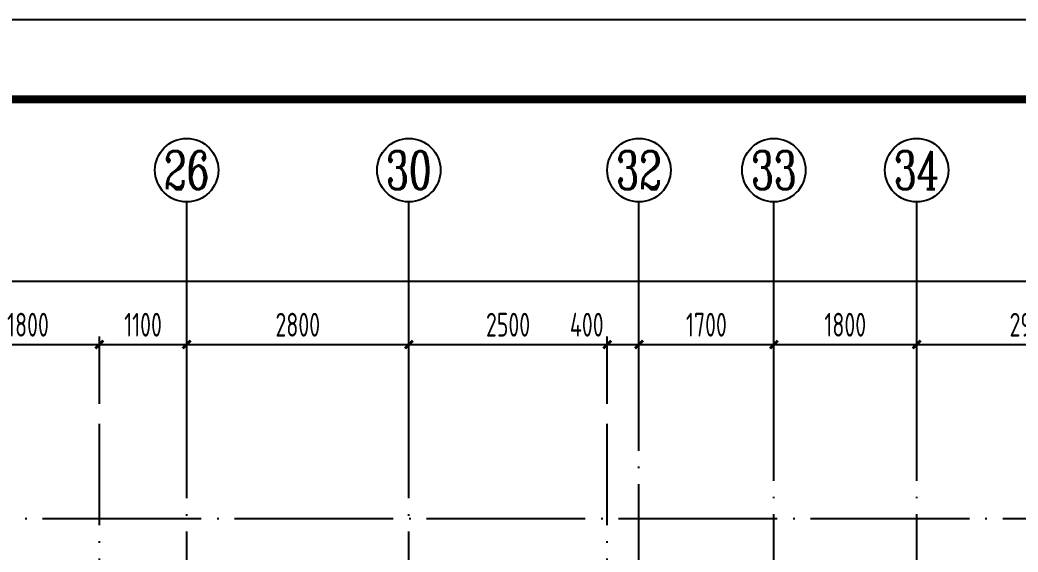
# Model space of a CAD drawing. Extents: x -1712635 to -854203, y -534641 to -21985.
# Drawn here: x -1324721 to -1312142, y -67706 to -60993 of the extents above; entities that cross this region are included whole.
import ezdxf
from ezdxf.enums import TextEntityAlignment as Align

# ---------------------------------------------------------------- set-up
doc = ezdxf.new("R2010")
doc.units = 0
doc.header["$LTSCALE"] = 1000
doc.linetypes.add('DOTE', pattern=[2.42, 2, -0.2, 0.02, -0.2])
doc.layers.get('0').update_dxf_attribs({"linetype": 'CONTINUOUS'})
doc.layers.get('Defpoints').update_dxf_attribs({"linetype": 'CONTINUOUS'})
for name, color, linetype in [('-TK', 7, 'CONTINUOUS'), ('A-AXIS', 1, 'CONTINUOUS'), ('A-DOTE', 10, 'DOTE'), ('AXIS_NUM', 7, 'CONTINUOUS'), ('S-Y一般标注', 3, 'CONTINUOUS')]:
    doc.layers.add(name, color=color, linetype=linetype)
doc.styles.add('TSSD_Axis', font='complex.shx', dxfattribs={"width": 0.7, "bigfont": 'hztxt.shx'})
doc.styles.add('TSSD_DIMENSION', font='Tssdeng.shx', dxfattribs={"width": 0.7, "bigfont": 'tssdchn.shx'})
doc.dimstyles.new('TSSD_100_100', dxfattribs={"dimtxt": 300, "dimasz": 100, "dimexe": 100, "dimexo": 250, "dimgap": 100, "dimtad": 1, "dimdec": 0, "dimzin": 0, "dimdsep": 46, "dimtxsty": 'TSSD_DIMENSION', "dimblk": 'ARCHTICK', "dimcen": 0, "dimdle": 100, "dimclrt": 7, "dimadec": 0, "dimazin": 0, "dimtfac": 1, "dimtdec": 0, "dimtix": 1, "dimtmove": 2, "dimatfit": 3, "dimldrblk": 'ARCHTICK', "dimfxl": 0, "dimtolj": 1, "dimtzin": 0, "dimarcsym": 0})

# ---------------------------------------------------------------- blocks, each defined once
blk = doc.blocks.new('A1')
blk.add_lwpolyline([(0, 59400), (0, 0), (84100, 0), (84100, 59400)], close=True)
at = {"const_width": 100}
blk.add_lwpolyline([(2500, 58400), (2500, 1000), (83100, 1000), (83100, 58400)], close=True, dxfattribs=at)
blk = doc.blocks.new('ts_axno')
at = {"color": 0, "linetype": 'ByBlock', "lineweight": -2}
blk.add_circle((0, 0), 0.5, dxfattribs=at)
at = {"color": 0, "linetype": 'ByBlock', "lineweight": -2, "style": 'TSSD_Axis', "width": 0.7}
blk.add_attdef('A', text='', height=0.6, dxfattribs=at).set_placement((0, 0), align=Align.MIDDLE_CENTER)
blk = doc.blocks.new('_ArchTick')
at = {"color": 0, "const_width": 0.35}
blk.add_lwpolyline([(-0.5, -0.5), (0.5, 0.5)], dxfattribs=at)
blk = doc.blocks.new('*D801')
at = {"layer": 'Defpoints', "color": 0}
for p in [(-1326634, -67158), (-1327734, -68158), (-1326634, -68158)]:
    blk.add_point(p, dxfattribs=at)
at = {"layer": 'S-Y一般标注', "color": 0, "lineweight": -2}
for p, q in [((-1327834, -67158), (-1326534, -67158)), ((-1327734, -67908), (-1327734, -67058)), ((-1326634, -67908), (-1326634, -67058))]:
    blk.add_line(p, q, dxfattribs=at)
at = {"layer": 'S-Y一般标注', "color": 0, "lineweight": -2, "xscale": 100, "yscale": 100, "zscale": 100, "rotation": 180}
blk.add_blockref('_ArchTick', (-1327734, -67158), dxfattribs=at)
at = {"layer": 'S-Y一般标注', "color": 0, "lineweight": -2, "xscale": 100, "yscale": 100, "zscale": 100}
blk.add_blockref('_ArchTick', (-1326634, -67158), dxfattribs=at)
at = {"layer": 'S-Y一般标注', "color": 7, "insert": (-1327184, -66908), "char_height": 300, "attachment_point": 5, "style": 'TSSD_DIMENSION'}
blk.add_mtext('\\A1;1100', dxfattribs=at)
blk = doc.blocks.new('*D802')
at = {"layer": 'Defpoints', "color": 0}
for p in [(-1323834, -67158), (-1326634, -68158), (-1323834, -68158)]:
    blk.add_point(p, dxfattribs=at)
at = {"layer": 'S-Y一般标注', "color": 0, "lineweight": -2}
for p, q in [((-1326734, -67158), (-1323734, -67158)), ((-1326634, -67908), (-1326634, -67058)), ((-1323834, -67908), (-1323834, -67058))]:
    blk.add_line(p, q, dxfattribs=at)
at = {"layer": 'S-Y一般标注', "color": 0, "lineweight": -2, "xscale": 100, "yscale": 100, "zscale": 100, "rotation": 180}
blk.add_blockref('_ArchTick', (-1326634, -67158), dxfattribs=at)
at = {"layer": 'S-Y一般标注', "color": 0, "lineweight": -2, "xscale": 100, "yscale": 100, "zscale": 100}
blk.add_blockref('_ArchTick', (-1323834, -67158), dxfattribs=at)
at = {"layer": 'S-Y一般标注', "color": 7, "insert": (-1325234, -66908), "char_height": 300, "attachment_point": 5, "style": 'TSSD_DIMENSION'}
blk.add_mtext('\\A1;2800', dxfattribs=at)
blk = doc.blocks.new('*D803')
at = {"layer": 'Defpoints', "color": 0}
for p in [(-1320934, -67158), (-1321334, -68158), (-1320934, -68158)]:
    blk.add_point(p, dxfattribs=at)
at = {"layer": 'S-Y一般标注', "color": 0, "lineweight": -2}
for p, q in [((-1321434, -67158), (-1320834, -67158)), ((-1321334, -67908), (-1321334, -67058)), ((-1320934, -67908), (-1320934, -67058))]:
    blk.add_line(p, q, dxfattribs=at)
at = {"layer": 'S-Y一般标注', "color": 0, "lineweight": -2, "xscale": 100, "yscale": 100, "zscale": 100, "rotation": 180}
blk.add_blockref('_ArchTick', (-1321334, -67158), dxfattribs=at)
at = {"layer": 'S-Y一般标注', "color": 0, "lineweight": -2, "xscale": 100, "yscale": 100, "zscale": 100}
blk.add_blockref('_ArchTick', (-1320934, -67158), dxfattribs=at)
at = {"layer": 'S-Y一般标注', "color": 7, "insert": (-1321592, -66908), "char_height": 300, "attachment_point": 5, "style": 'TSSD_DIMENSION'}
blk.add_mtext('\\A1;400', dxfattribs=at)
blk = doc.blocks.new('*D804')
at = {"layer": 'Defpoints', "color": 0}
for p in [(-1319234, -67158), (-1320934, -68158), (-1319234, -68158)]:
    blk.add_point(p, dxfattribs=at)
at = {"layer": 'S-Y一般标注', "color": 0, "lineweight": -2}
for p, q in [((-1321034, -67158), (-1319134, -67158)), ((-1320934, -67908), (-1320934, -67058)), ((-1319234, -67908), (-1319234, -67058))]:
    blk.add_line(p, q, dxfattribs=at)
at = {"layer": 'S-Y一般标注', "color": 0, "lineweight": -2, "xscale": 100, "yscale": 100, "zscale": 100, "rotation": 180}
blk.add_blockref('_ArchTick', (-1320934, -67158), dxfattribs=at)
at = {"layer": 'S-Y一般标注', "color": 0, "lineweight": -2, "xscale": 100, "yscale": 100, "zscale": 100}
blk.add_blockref('_ArchTick', (-1319234, -67158), dxfattribs=at)
at = {"layer": 'S-Y一般标注', "color": 7, "insert": (-1320084, -66908), "char_height": 300, "attachment_point": 5, "style": 'TSSD_DIMENSION'}
blk.add_mtext('\\A1;1700', dxfattribs=at)
blk = doc.blocks.new('*D805')
at = {"layer": 'Defpoints', "color": 0}
for p in [(-1317434, -67158), (-1319234, -68158), (-1317434, -68158)]:
    blk.add_point(p, dxfattribs=at)
at = {"layer": 'S-Y一般标注', "color": 0, "lineweight": -2}
for p, q in [((-1319334, -67158), (-1317334, -67158)), ((-1319234, -67908), (-1319234, -67058)), ((-1317434, -67908), (-1317434, -67058))]:
    blk.add_line(p, q, dxfattribs=at)
at = {"layer": 'S-Y一般标注', "color": 0, "lineweight": -2, "xscale": 100, "yscale": 100, "zscale": 100, "rotation": 180}
blk.add_blockref('_ArchTick', (-1319234, -67158), dxfattribs=at)
at = {"layer": 'S-Y一般标注', "color": 0, "lineweight": -2, "xscale": 100, "yscale": 100, "zscale": 100}
blk.add_blockref('_ArchTick', (-1317434, -67158), dxfattribs=at)
at = {"layer": 'S-Y一般标注', "color": 7, "insert": (-1318334, -66908), "char_height": 300, "attachment_point": 5, "style": 'TSSD_DIMENSION'}
blk.add_mtext('\\A1;1800', dxfattribs=at)
blk = doc.blocks.new('*D806')
at = {"layer": 'Defpoints', "color": 0}
for p in [(-1314534, -67158), (-1317434, -68158), (-1314534, -68158)]:
    blk.add_point(p, dxfattribs=at)
at = {"layer": 'S-Y一般标注', "color": 0, "lineweight": -2}
for p, q in [((-1317534, -67158), (-1314434, -67158)), ((-1317434, -67908), (-1317434, -67058)), ((-1314534, -67908), (-1314534, -67058))]:
    blk.add_line(p, q, dxfattribs=at)
at = {"layer": 'S-Y一般标注', "color": 0, "lineweight": -2, "xscale": 100, "yscale": 100, "zscale": 100, "rotation": 180}
blk.add_blockref('_ArchTick', (-1317434, -67158), dxfattribs=at)
at = {"layer": 'S-Y一般标注', "color": 0, "lineweight": -2, "xscale": 100, "yscale": 100, "zscale": 100}
blk.add_blockref('_ArchTick', (-1314534, -67158), dxfattribs=at)
at = {"layer": 'S-Y一般标注', "color": 7, "insert": (-1315984, -66908), "char_height": 300, "attachment_point": 5, "style": 'TSSD_DIMENSION'}
blk.add_mtext('\\A1;2900', dxfattribs=at)
blk = doc.blocks.new('*D808')
at = {"layer": 'Defpoints', "color": 0}
for p in [(-1312734, -66358), (-1362734, -68158), (-1312734, -68158)]:
    blk.add_point(p, dxfattribs=at)
at = {"layer": 'S-Y一般标注', "color": 0, "lineweight": -2}
for p, q in [((-1362734, -67908), (-1362734, -66258)), ((-1312734, -67908), (-1312734, -66258)), ((-1362834, -66358), (-1312634, -66358))]:
    blk.add_line(p, q, dxfattribs=at)
at = {"layer": 'S-Y一般标注', "color": 0, "lineweight": -2, "xscale": 100, "yscale": 100, "zscale": 100, "rotation": 180}
blk.add_blockref('_ArchTick', (-1362734, -66358), dxfattribs=at)
at = {"layer": 'S-Y一般标注', "color": 0, "lineweight": -2, "xscale": 100, "yscale": 100, "zscale": 100}
blk.add_blockref('_ArchTick', (-1312734, -66358), dxfattribs=at)
at = {"layer": 'S-Y一般标注', "color": 7, "insert": (-1337734, -66108), "char_height": 300, "attachment_point": 5, "style": 'TSSD_DIMENSION'}
blk.add_mtext('\\A1;50000', dxfattribs=at)
blk = doc.blocks.new('*D823')
at = {"layer": 'Defpoints', "color": 0}
for p in [(-1327734, -67158), (-1329534, -68158), (-1327734, -68158)]:
    blk.add_point(p, dxfattribs=at)
at = {"layer": 'S-Y一般标注', "color": 0, "lineweight": -2}
for p, q in [((-1329634, -67158), (-1327634, -67158)), ((-1329534, -67908), (-1329534, -67058)), ((-1327734, -67908), (-1327734, -67058))]:
    blk.add_line(p, q, dxfattribs=at)
at = {"layer": 'S-Y一般标注', "color": 0, "lineweight": -2, "xscale": 100, "yscale": 100, "zscale": 100, "rotation": 180}
blk.add_blockref('_ArchTick', (-1329534, -67158), dxfattribs=at)
at = {"layer": 'S-Y一般标注', "color": 0, "lineweight": -2, "xscale": 100, "yscale": 100, "zscale": 100}
blk.add_blockref('_ArchTick', (-1327734, -67158), dxfattribs=at)
at = {"layer": 'S-Y一般标注', "color": 7, "insert": (-1328634, -66908), "char_height": 300, "attachment_point": 5, "style": 'TSSD_DIMENSION'}
blk.add_mtext('\\A1;1800', dxfattribs=at)
blk = doc.blocks.new('*D824')
at = {"layer": 'Defpoints', "color": 0}
for p in [(-1321334, -67158), (-1323834, -68158), (-1321334, -68158)]:
    blk.add_point(p, dxfattribs=at)
at = {"layer": 'S-Y一般标注', "color": 0, "lineweight": -2}
for p, q in [((-1323934, -67158), (-1321234, -67158)), ((-1323834, -67908), (-1323834, -67058)), ((-1321334, -67908), (-1321334, -67058))]:
    blk.add_line(p, q, dxfattribs=at)
at = {"layer": 'S-Y一般标注', "color": 0, "lineweight": -2, "xscale": 100, "yscale": 100, "zscale": 100, "rotation": 180}
blk.add_blockref('_ArchTick', (-1323834, -67158), dxfattribs=at)
at = {"layer": 'S-Y一般标注', "color": 0, "lineweight": -2, "xscale": 100, "yscale": 100, "zscale": 100}
blk.add_blockref('_ArchTick', (-1321334, -67158), dxfattribs=at)
at = {"layer": 'S-Y一般标注', "color": 7, "insert": (-1322584, -66908), "char_height": 300, "attachment_point": 5, "style": 'TSSD_DIMENSION'}
blk.add_mtext('\\A1;2500', dxfattribs=at)
blk = doc.blocks.new('20210825.17464595')
at = {"layer": 'A-AXIS'}
for p, q in [((40700, 22300), (40700, 25100)), ((43500, 22300), (43500, 25100)), ((46400, 22300), (46400, 25100)), ((48100, 22300), (48100, 25100)), ((49900, 22300), (49900, 25100))]:
    blk.add_line(p, q, dxfattribs=at)
at = {"layer": 'A-DOTE'}
for p, q in [((39600, 18600), (39600, 22300)), ((40700, 14100.3), (40700, 22300)), ((43500, 14100.3), (43500, 22300)), ((46000, 18600), (46000, 22300)), ((46400, 14700), (46400, 22300)), ((48100, 11900), (48100, 22300)), ((49900, 11900), (49900, 22300)), ((57823.9, 21100), (3600, 21100))]:
    blk.add_line(p, q, dxfattribs=at)
at = {"layer": 'A-AXIS'}
ref = blk.add_blockref('ts_axno', (40700, 25500), dxfattribs=dict(at, xscale=800, yscale=800, zscale=800))
ref.add_attrib('17', '26', dxfattribs={"layer": 'AXIS_NUM', "height": 480, "style": 'TSSD_Axis', "width": 0.7}).set_placement((40700, 25500), align=Align.MIDDLE_CENTER)
ref = blk.add_blockref('ts_axno', (43500, 25500), dxfattribs=dict(at, xscale=800, yscale=800, zscale=800))
ref.add_attrib('18', '30', dxfattribs={"layer": 'AXIS_NUM', "height": 480, "style": 'TSSD_Axis', "width": 0.7}).set_placement((43500, 25500), align=Align.MIDDLE_CENTER)
ref = blk.add_blockref('ts_axno', (46400, 25500), dxfattribs=dict(at, xscale=800, yscale=800, zscale=800))
ref.add_attrib('19', '32', dxfattribs={"layer": 'AXIS_NUM', "height": 480, "style": 'TSSD_Axis', "width": 0.7}).set_placement((46400, 25500), align=Align.MIDDLE_CENTER)
ref = blk.add_blockref('ts_axno', (48100, 25500), dxfattribs=dict(at, xscale=800, yscale=800, zscale=800))
ref.add_attrib('20', '33', dxfattribs={"layer": 'AXIS_NUM', "height": 480, "style": 'TSSD_Axis', "width": 0.7}).set_placement((48100, 25500), align=Align.MIDDLE_CENTER)
ref = blk.add_blockref('ts_axno', (49900, 25500), dxfattribs=dict(at, xscale=800, yscale=800, zscale=800))
ref.add_attrib('21', '34', dxfattribs={"layer": 'AXIS_NUM', "height": 480, "style": 'TSSD_Axis', "width": 0.7}).set_placement((49900, 25500), align=Align.MIDDLE_CENTER)
at = {"layer": 'S-Y一般标注'}
for base, p1, p2, picture, middle in [((54600, 24100), (4600, 22300), (54600, 22300), '*D808', (29600, 24350)), ((39600, 23300), (37800, 22300), (39600, 22300), '*D823', (38700, 23550)), ((40700, 23300), (39600, 22300), (40700, 22300), '*D801', (40150, 23550)), ((43500, 23300), (40700, 22300), (43500, 22300), '*D802', (42100, 23550)), ((46000, 23300), (43500, 22300), (46000, 22300), '*D824', (44750, 23550)), ((48100, 23300), (46400, 22300), (48100, 22300), '*D804', (47250, 23550)), ((49900, 23300), (48100, 22300), (49900, 22300), '*D805', (49000, 23550)), ((52800, 23300), (49900, 22300), (52800, 22300), '*D806', (51350, 23550))]:
    dim = blk.add_linear_dim(base=base, p1=p1, p2=p2, dimstyle='TSSD_100_100', dxfattribs=at)
    dim.commit()
    dim.dimension.update_dxf_attribs({"geometry": picture, "text_midpoint": middle, "insert": (1367334.3, 90458.4)})
dim = blk.add_linear_dim(base=(46400, 23300), p1=(46000, 22300), p2=(46400, 22300), dimstyle='TSSD_100_100', dxfattribs=at)
dim.commit()
dim.dimension.update_dxf_attribs({"geometry": '*D803', "text_midpoint": (45741.9, 23550), "dimtype": 128, "insert": (1367334.3, 90458.4)})

msp = doc.modelspace()

# ---------------------------------------------------------------- block references
at = {"layer": '-TK'}
msp.add_blockref('A1', (-1375868.9, -120392.79), dxfattribs=at)
at = {"layer": 'A-DOTE', "color": 2}
msp.add_blockref('20210825.17464595', (-1363319.65, -88388.04), dxfattribs=at)

doc.saveas('drawing.dxf')
